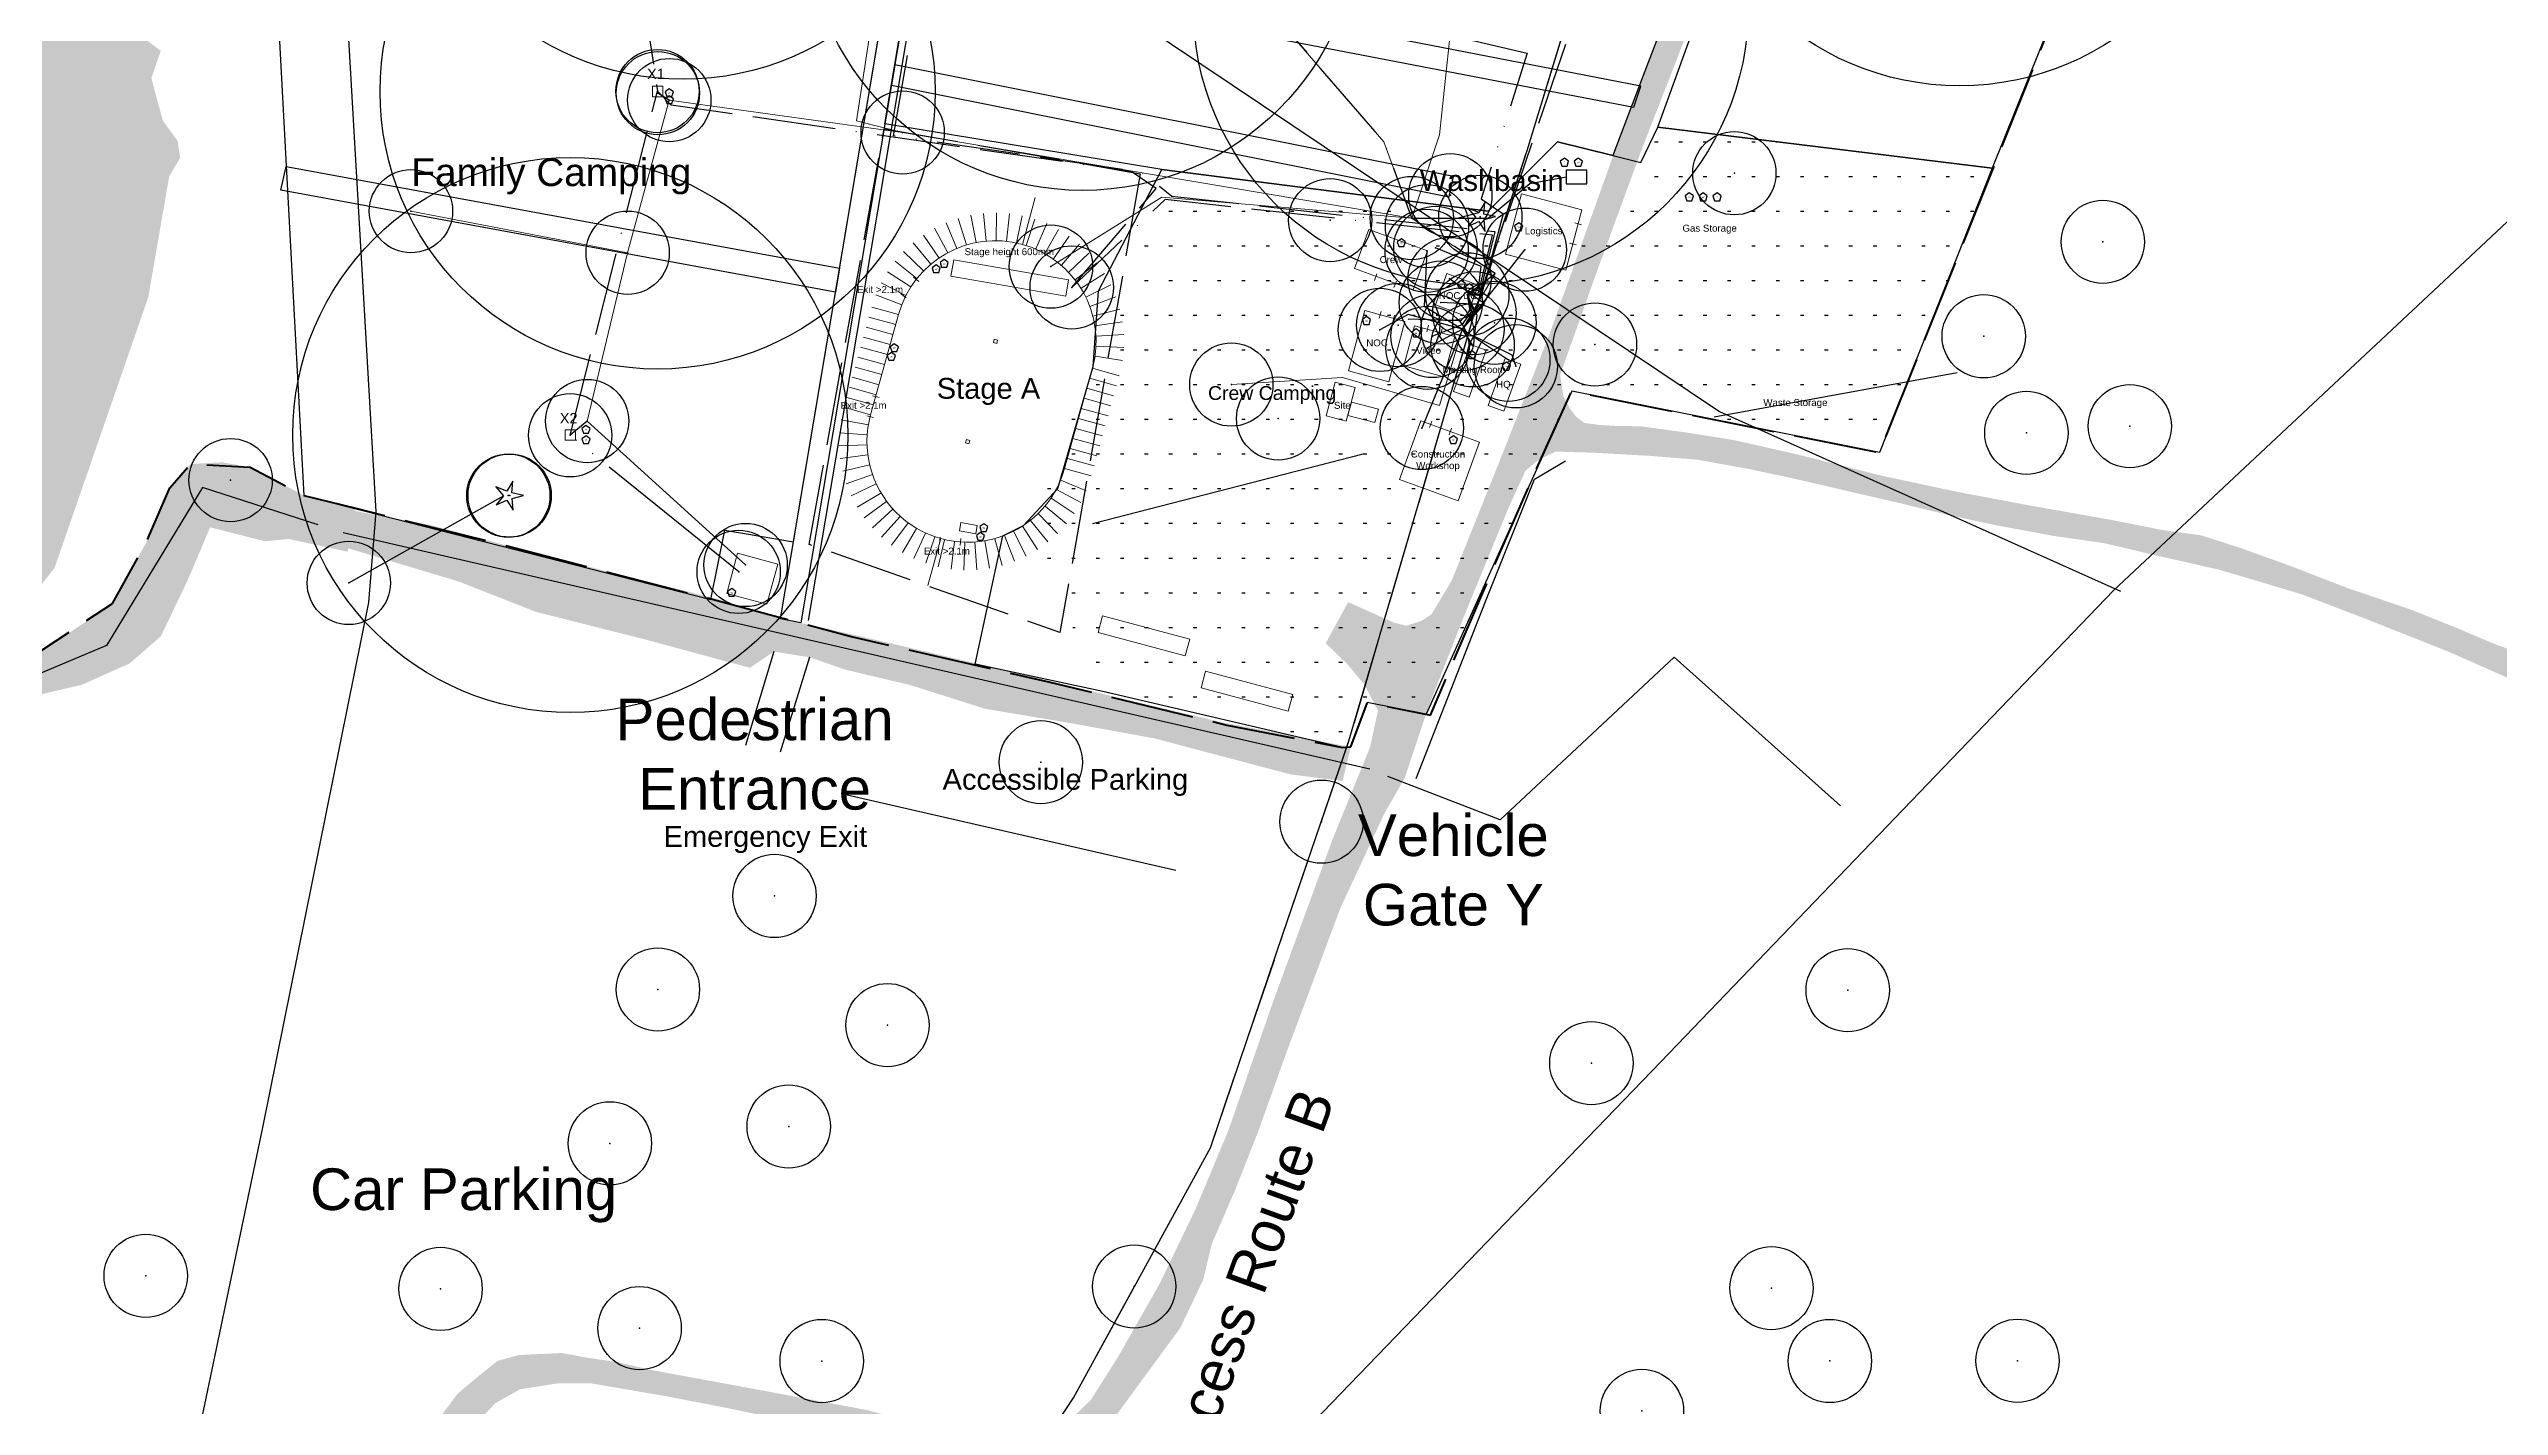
# Model space of a CAD drawing. Header units: metres. Extents: x 372109 to 376137, y 236217 to 239160.
# Drawn here: x 374037.6 to 374390.7, y 237822.8 to 238018.4 of the extents above; entities that cross this region are included whole.
import ezdxf

# ---------------------------------------------------------------- set-up
doc = ezdxf.new("R2010")
doc.units = ezdxf.units.M
doc.header["$MEASUREMENT"] = 0
doc.header["$PDMODE"] = 32
doc.header["$PDSIZE"] = 12
for name, pattern in [('ACAD_ISO02W100', [15, 12, -3]), ('ACAD_ISO05W100', [33, 24, -3, 0, -3, 0, -3]), ('ACAD_ISO11W100', [33, 12, -3, 12, -3, 0, -3])]:
    doc.linetypes.add(name, pattern=pattern)
for name, color, linetype, lineweight, true_color in [('Areas ... Backstage', 16, 'Continuous', 25, 0x800000), ('Areas ... Camping', 96, 'Continuous', 25, 0x008000), ('Fences', 18, 'Continuous', 25, 0x000000), ('Fire ... CO2 Extinguisher', 4, 'Continuous', 25, 0x00ffff), ('Fire ... Foam Extinguisher', 3, 'Continuous', 25, 0x00ff00), ('Fire ... Water Extinguisher', 1, 'Continuous', 25, 0xff0000), ('Labels', 18, 'Continuous', 25, 0x000000), ('Labels ... Access Routes', 18, 'Continuous', 25, 0x000000), ('Labels ... Gate Labels', 18, 'Continuous', 25, 0x000000), ('License ... Film', 6, 'ACAD_ISO02W100', 25, 0xff00ff), ('License ... Labels', 18, 'Continuous', 25, 0x000000), ('License ... License Boundary', 1, 'ACAD_ISO02W100', 50, 0xff0000), ('Lighting ... Festoon', 4, 'Continuous', 25, 0x00ffff), ('Natural ... Hedges', 96, 'Continuous', 25, 0x008000), ('Natural ... Tree Stumps', 56, 'Continuous', 25, 0x808000), ('Natural ... Trees', 96, 'Continuous', 25, 0x008000), ('Natural ... Water', 176, 'Continuous', 25, 0x000080), ('NOC ... Copper', 9, 'ACAD_ISO05W100', 25, 0xc0c0c0), ('NOC ... DK', 18, 'Continuous', 13, 0x000000), ('NOC ... DK Names', 18, 'Continuous', 25, 0x000000), ('NOC ... DK Radius', 216, 'Continuous', 25, 0x800080), ('NOC ... Fibre', 2, 'ACAD_ISO11W100', 25, 0xffff00), ('NOC ... Switch', 30, 'Continuous', 25, 0xff7f00), ('Paths ... Fire', 253, 'Continuous', 25, 0xa0a0a4), ('Paths ... Roads', 56, 'Continuous', 25, 0x808000), ('Paths ... Trackway', 9, 'Continuous', 25, 0xc0c0c0), ('Pedestrian Barrier', 6, 'Continuous', 25, 0xff00ff), ('Power ... 125-3', 1, 'Continuous', 18, 0xff0000), ('Power ... 32', 5, 'Continuous', 25, 0x0000ff), ('Power ... 32-3', 22, 'Continuous', 13, 0xb84904), ('Power ... 400-3', 1, 'Continuous', 25, 0xff0000), ('Power ... 63-3', 20, 'Continuous', 13, 0xfd5b07), ('Power ... Distro', 3, 'Continuous', 25, 0x00ff00), ('Power ... Generator', 4, 'Continuous', 25, 0x00ffff), ('Services ... Comms ... Ducts', 3, 'Continuous', 25, 0x00ff00), ('Services ... Comms ... Manholes', 3, 'Continuous', 25, 0x00ff00), ('Services ... Water Lines', 5, 'Continuous', 25, 0x0000ff), ('Services ... Water Points', 5, 'Continuous', 25, 0x0000ff), ('Structures', 18, 'Continuous', 18, 0x000000), ('Structures ... Exits', 18, 'Continuous', 5, 0x000000), ('Structures ... Guys & Poles', 253, 'Continuous', 9, 0xa0a0a4), ('Structures ... Internal', 9, 'Continuous', 5, 0xc0c0c0), ('Structures ... Vehicles', 253, 'Continuous', 25, 0xa0a0a4), ('Water ... Labels', 4, 'Continuous', 25, 0x00ffff), ('Water ... Pipes', 4, 'Continuous', 25, 0x00ffff), ('Water ... Points', 4, 'Continuous', 25, 0x00ffff)]:
    doc.layers.add(name, color=color, linetype=linetype, lineweight=lineweight, true_color=true_color)
doc.styles.add('textstyle100', font='Arial.ttf')
doc.styles.add('textstyle102', font='Arial.ttf')
doc.styles.add('textstyle103', font='Arial.ttf')
doc.styles.add('textstyle105', font='Arial.ttf')
doc.styles.add('textstyle118', font='Arial.ttf')
doc.styles.add('textstyle119', font='Arial.ttf')
doc.styles.add('textstyle12', font='Arial.ttf')
doc.styles.add('textstyle120', font='Arial.ttf')
doc.styles.add('textstyle121', font='Arial.ttf')
doc.styles.add('textstyle123', font='Arial.ttf')
doc.styles.add('textstyle126', font='Arial.ttf')
doc.styles.add('textstyle127', font='Arial.ttf')
doc.styles.add('textstyle128', font='Arial.ttf')
doc.styles.add('textstyle129', font='Arial.ttf')
doc.styles.add('textstyle13', font='Arial.ttf')
doc.styles.add('textstyle130', font='Arial.ttf')
doc.styles.add('textstyle131', font='Arial.ttf')
doc.styles.add('textstyle132', font='Arial.ttf')
doc.styles.add('textstyle133', font='Arial.ttf')
doc.styles.add('textstyle134', font='Arial.ttf')
doc.styles.add('textstyle136', font='Arial.ttf')
doc.styles.add('textstyle14', font='Arial.ttf')
doc.styles.add('textstyle153', font='Arial.ttf')
doc.styles.add('textstyle154', font='Arial.ttf')
doc.styles.add('textstyle169', font='Arial.ttf')
doc.styles.add('textstyle61', font='Arial.ttf')
doc.styles.add('textstyle86', font='Arial.ttf')
doc.styles.add('textstyle93', font='Arial.ttf')
doc.styles.add('textstyle94', font='Arial.ttf')
doc.styles.add('textstyle97', font='Arial.ttf')

# ---------------------------------------------------------------- blocks, each defined once
blk = doc.blocks.new('Fire Extinguisher - Water')
at = {"layer": 'Fire ... Water Extinguisher'}
for p, q in [((0, 0.62), (-0.59, 0.19)), ((-0.59, 0.19), (-0.37, -0.5)), ((0.59, 0.19), (0, 0.62)), ((0.37, -0.5), (0.59, 0.19)), ((-0.37, -0.5), (0.37, -0.5))]:
    blk.add_line(p, q, dxfattribs=at)
at = {"layer": 'Fire ... Water Extinguisher', "insert": (0, 0), "char_height": 0.05, "attachment_point": 5, "style": 'textstyle14'}
blk.add_mtext('\\H0.25;W', dxfattribs=at)
blk = doc.blocks.new('Single Cabin')
at = {"layer": 'Structures'}
for p, q in [((2.4, 7.2), (0, 7.2)), ((0, 7.2), (0, 0)), ((2.4, 0), (2.4, 7.2)), ((0, 0), (2.4, 0))]:
    blk.add_line(p, q, dxfattribs=at)
blk = doc.blocks.new('Clearspan 9x9')
at = {"layer": 'Structures'}
for p, q in [((4.5, 4.5), (-4.5, 4.5)), ((-4.5, 4.5), (-4.5, -4.5)), ((4.5, -4.5), (4.5, 4.5)), ((-4.5, -4.5), (4.5, -4.5))]:
    blk.add_line(p, q, dxfattribs=at)
blk = doc.blocks.new('Clearspan 6x6')
at = {"layer": 'Structures'}
for p, q in [((3, 3), (-3, 3)), ((-3, 3), (-3, -3)), ((3, -3), (3, 3)), ((-3, -3), (3, -3))]:
    blk.add_line(p, q, dxfattribs=at)
blk = doc.blocks.new('Clearspan 9x6')
at = {"layer": 'Structures'}
for p, q in [((4.5, 3), (-4.5, 3)), ((-4.5, 3), (-4.5, -3)), ((4.5, -3), (4.5, 3)), ((-4.5, -3), (4.5, -3))]:
    blk.add_line(p, q, dxfattribs=at)
blk = doc.blocks.new('Generator')
at = {"layer": 'Power ... Generator', "flags": 128}
blk.add_lwpolyline([(-1.5, -1), (1.5, -1), (1.5, 1), (-1.5, 1)], close=True, dxfattribs=at)
blk = doc.blocks.new('Cold Room 4.8x4.8')
at = {"layer": 'Structures'}
for p, q in [((2.4, 2.4), (-2.4, 2.4)), ((-2.4, 2.4), (-2.4, -2.4)), ((2.4, -2.4), (2.4, 2.4)), ((-2.4, -2.4), (2.4, -2.4))]:
    blk.add_line(p, q, dxfattribs=at)
blk = doc.blocks.new('Fire Extinguisher - Foam')
at = {"layer": 'Fire ... Foam Extinguisher'}
for p, q in [((-0.01, 0.63), (-0.6, 0.19)), ((-0.6, 0.19), (-0.37, -0.52)), ((0.6, 0.2), (-0.01, 0.63)), ((0.38, -0.51), (0.6, 0.2)), ((-0.37, -0.52), (0.38, -0.51))]:
    blk.add_line(p, q, dxfattribs=at)
at = {"layer": 'Fire ... Foam Extinguisher', "insert": (0, 0), "char_height": 1, "attachment_point": 5, "style": 'textstyle13'}
blk.add_mtext('\\H0.25;F', dxfattribs=at)
blk = doc.blocks.new('Fire Extinguisher - CO2')
at = {"layer": 'Fire ... CO2 Extinguisher'}
for p, q in [((0, 0.62), (-0.59, 0.19)), ((-0.59, 0.19), (-0.37, -0.5)), ((0.59, 0.19), (0, 0.62)), ((0.37, -0.5), (0.59, 0.19)), ((-0.37, -0.5), (0.37, -0.5))]:
    blk.add_line(p, q, dxfattribs=at)
at = {"layer": 'Fire ... CO2 Extinguisher', "insert": (0, 0), "char_height": 0.05, "attachment_point": 5, "style": 'textstyle12'}
blk.add_mtext('\\H0.25;C', dxfattribs=at)
blk = doc.blocks.new('40ft trailer')
at = {"layer": 'Structures'}
for p, q in [((13, 2.5), (0, 2.5)), ((0, 2.5), (0, 0)), ((0, 0), (13, 0)), ((13, 0), (13, 2.5))]:
    blk.add_line(p, q, dxfattribs=at)

msp = doc.modelspace()

# ---------------------------------------------------------------- hatches: boundary and pattern name
at = {"layer": 'Areas ... Backstage', "transparency": 33554687}
h = msp.add_hatch(dxfattribs=at)
h.set_pattern_fill('ACAD_ISO07W100', color=256, style=0, pattern_type=0)
h.set_pattern_definition([(0, (0, 0), (0, 5), [0.5, -3])])
h.paths.add_polyline_path([(374178.19, 237949.83), (374187.99, 237972.3), (374198.54, 237998.5), (374259.29, 237992.53), (374263.45, 237992.27), (374269.45, 238007.1), (374317.66, 238001.21), (374301.43, 237960.2), (374257.05, 237969.03), (374236.06, 237922.49), (374227.59, 237924.16), (374225.21, 237917.77), (374224.02, 237917.69), (374189.48, 237925.74)], flags=0)
at = {"layer": 'Natural ... Hedges', "transparency": 33554687}
for points in [[(374074.32, 237954.02), (374072.14, 237947.75), (374068.75, 237947.41), (374060.83, 237949.42), (374057.63, 237941.88), (374053.73, 237933.72), (374049.24, 237929.82), (374042.38, 237926.74), (374031.26, 237924.14), (374027.59, 237925.79), (374036.7, 237931.59), (374046.75, 237938.45), (374051.6, 237947.2), (374055.03, 237955.12), (374057.99, 237958.55), (374062.6, 237958.79), (374066.62, 237958.08)], [(374081.75, 237951.76), (374080.74, 237946.4), (374096.66, 237941.61), (374107.78, 237937.24), (374123.27, 237933.33), (374134.62, 237930.26), (374138.64, 237929.19), (374142.09, 237931.52), (374143.03, 237936.25), (374133.79, 237939.13), (374108.84, 237945.4), (374092.52, 237949.77)], [(374147.23, 237930.69), (374152.48, 237928.88), (374161.7, 237926.7), (374172.53, 237923.27), (374184.88, 237921.2), (374196.89, 237919.01), (374216.58, 237913.81), (374224.03, 237912.86), (374225.21, 237917.77), (374206.65, 237921.32), (374191.98, 237924.8), (374178.62, 237928.06), (374159.34, 237932.61), (374147.88, 237935.24)]]:
    msp.add_hatch(color=256, dxfattribs=at).paths.add_polyline_path(points, flags=0)
at = {"layer": 'Natural ... Water', "transparency": 33554687}
msp.add_hatch(color=256, dxfattribs=at).paths.add_polyline_path([(374057.21, 238077.69), (374059.71, 238076.09), (374060.41, 238060.99), (374057.61, 238043.19), (374054.21, 238033.19), (374055.21, 238032.59), (374054.81, 238031.19), (374053.91, 238031.59), (374053.01, 238030.59), (374051.61, 238026.29), (374052.71, 238025.59), (374052.81, 238024.19), (374050.81, 238023.79), (374051.61, 238019.69), (374053.71, 238018.09), (374052.36, 238014.19), (374054, 238008.05), (374056.16, 238005.09), (374056.51, 238002.69), (374054.93, 238000), (374051.92, 237982.61), (374038.42, 237943.61), (374035.62, 237940.01), (374030.82, 237936.91), (374026.42, 237935.21), (374024.42, 237935.51), (374020.22, 237937.21), (374014.42, 237942.41), (374009.42, 237950.31), (374004.32, 237962.71), (374003.12, 237967.51), (374002.22, 237979.91), (374002.65, 238000), (374003.94, 238008.87), (374009.31, 238024.49), (374014.01, 238035.49), (374036.88, 238073.57), (374039.08, 238076.15), (374043.3, 238078.37), (374050.15, 238078.61)], flags=0)
at = {"layer": 'Paths ... Roads', "transparency": 33554687}
for points in [[(374158.92, 238195.58), (374159.41, 238192.26), (374171.23, 238194.13), (374186.78, 238196.07), (374196.98, 238197.2), (374209.61, 238198.66), (374219.82, 238200.12), (374232.13, 238200.69), (374240.79, 238200.12), (374249.21, 238199.15), (374258.53, 238197.61), (374268.97, 238195.18), (374277.8, 238192.43), (374289.3, 238188.46), (374296.99, 238184.9), (374305.09, 238179.87), (374310.27, 238173.23), (374311.81, 238168.21), (374312.05, 238164.25), (374311.65, 238159.55), (374310.51, 238151.78), (374309.14, 238144.97), (374307.11, 238136.15), (374304.2, 238125.13), (374301.2, 238112.83), (374296.91, 238097.12), (374293.67, 238086.1), (374289.54, 238073.47), (374282.74, 238054.12), (374276.34, 238037.92), (374269.94, 238021.4), (374264.68, 238007.64), (374253.91, 237977.43), (374246.95, 237959.7), (374239.74, 237941.72), (374236.82, 237936.86), (374235.28, 237935.89), (374233.18, 237935.24), (374231.32, 237935.73), (374224.84, 237938.64), (374221.6, 237932.73), (374224.76, 237929.65), (374227.19, 237926.74), (374229.13, 237923.01), (374228, 237917.75), (374222.65, 237904.63), (374213.99, 237880.99), (374207.59, 237862.52), (374202.81, 237851.11), (374197.63, 237840.34), (374191.64, 237829.81), (374187.75, 237823.65), (374182.89, 237818.96), (374179.73, 237817.01), (374186.78, 237813.94), (374189.53, 237818.88), (374194.39, 237825.52), (374200.63, 237834.02), (374203.95, 237840.98), (374205.16, 237846.09), (374208.56, 237853.94), (374211.88, 237862.36), (374215.69, 237873.05), (374223.7, 237894.51), (374230.02, 237908.11), (374233.02, 237913.38), (374236.42, 237923.58), (374241.44, 237936.38), (374247.92, 237952.17), (374250.35, 237957.51), (374255.69, 237972.25), (374260.55, 237985.93), (374267.27, 238004.23), (374274.15, 238021.89), (374283.3, 238045.53), (374288.89, 238060.68), (374295.45, 238081.08), (374300.07, 238095.25), (374304.28, 238110.48), (374307.44, 238124.57), (374312.13, 238143.6), (374315.53, 238157.61), (374316.75, 238166.43), (374317.48, 238171.37), (374316.83, 238175.83), (374311.08, 238181.49), (374307.68, 238182.95), (374300.71, 238186.76), (374288.32, 238191.94), (374275.45, 238196.39), (374263.46, 238199.71), (374247.03, 238202.63), (374236.26, 238203.76), (374224.84, 238204.01), (374213.66, 238203.12), (374189.78, 238200.36), (374170.42, 238197.04)], [(374255.37, 237971.48), (374250.31, 237957.51), (374252.29, 237959.17), (374254.72, 237960.34), (374260.19, 237960.18), (374268.12, 237959.74), (374275.17, 237959.17), (374282.33, 237957.88), (374288.85, 237956.5), (374295.65, 237954.92), (374303.87, 237953.02), (374311.4, 237951.19), (374317.92, 237949.78), (374326.42, 237948.2), (374333.75, 237947.15), (374341.16, 237945.4), (374350.27, 237943.34), (374356.18, 237941.6), (374362.34, 237939.74), (374371.85, 237936.09), (374383.47, 237931.48), (374396.47, 237925.73), (374402.67, 237922.85), (374408.78, 237919.09), (374415.95, 237913.94), (374425.42, 237907.06), (374429.47, 237903.94), (374435.26, 237900.3), (374438.62, 237898.4), (374443.76, 237896.13), (374449.47, 237893.98), (374456.15, 237892), (374462.18, 237890.91), (374468.66, 237890.42), (374477.41, 237890.26), (374490.2, 237890.26), (374498.26, 237889.53), (374503.6, 237889.13), (374514.17, 237887.22), (374521.66, 237885.12), (374529.6, 237883.17), (374538.83, 237881.84), (374550.49, 237880.62), (374561.26, 237879.81), (374580.21, 237878.48), (374591.06, 237877.75), (374604.38, 237877.42), (374616.16, 237876.9), (374622.96, 237876.29), (374634.67, 237873.66), (374640.05, 237871.47), (374647.66, 237868.11), (374657.66, 237863.62), (374666.65, 237860.54), (374675.32, 237858.19), (374683.74, 237856.05), (374694.22, 237853.86), (374699.89, 237852.69), (374710.62, 237850.54), (374720.18, 237848.64), (374731.27, 237846.69), (374745.65, 237844.06), (374758.08, 237841.27), (374768.6, 237839.08), (374777.11, 237837.99), (374784.96, 237838.03), (374793.54, 237838.96), (374810.22, 237842.81), (374818.28, 237845.6), (374829.94, 237848.39), (374839.66, 237849.89), (374844.56, 237850.18), (374853.22, 237850.46), (374876.38, 237850.66), (374886.87, 237850.22), (374899.75, 237850.5), (374910.64, 237851.59), (374910.19, 237854.3), (374899.42, 237853.7), (374885.86, 237853.66), (374878.45, 237853.74), (374870.39, 237853.74), (374859.14, 237853.74), (374845.65, 237853.41), (374831.64, 237851.92), (374822.98, 237849.73), (374810.35, 237846.69), (374794.76, 237842.73), (374785.61, 237841.39), (374780.67, 237841.35), (374776.13, 237841.43), (374768.32, 237842.36), (374759.41, 237844.18), (374749.78, 237846.25), (374736.86, 237848.92), (374725.44, 237851.11), (374713.17, 237853.58), (374701.15, 237856.09), (374686.09, 237859.2), (374672.6, 237862.36), (374661.83, 237866.05), (374655.96, 237868.44), (374649.16, 237871.51), (374642.24, 237874.87), (374637.7, 237877.02), (374631.22, 237878.23), (374622.2, 237879.61), (374606.4, 237880.62), (374591.71, 237880.99), (374579.28, 237881.84), (374567.09, 237882.81), (374554.66, 237883.78), (374545.87, 237884.67), (374537.29, 237885.48), (374531.91, 237886.49), (374523.73, 237888.15), (374515.71, 237890.22), (374505.26, 237892.28), (374499.64, 237893.38), (374490.16, 237893.78), (374478.91, 237893.74), (374468.7, 237893.9), (374461.98, 237894.51), (374451.74, 237897.06), (374441.86, 237901.15), (374435.06, 237904.83), (374429.67, 237908.4), (374423.88, 237912.73), (374418.29, 237916.82), (374410.88, 237921.96), (374403.52, 237926.29), (374397.81, 237929.41), (374395.13, 237930.71), (374389.75, 237932.73), (374384.61, 237934.92), (374377.81, 237937.63), (374368.74, 237940.71), (374360.48, 237943.91), (374353.27, 237946.5), (374347.72, 237948.28), (374342.09, 237949.05), (374334.52, 237950.55), (374323.51, 237952.49), (374312.5, 237954.56), (374301.77, 237956.86), (374289.38, 237959.98), (374280.43, 237962), (374273.75, 237963.06), (374266.95, 237963.99), (374263.71, 237964.03), (374260.95, 237964.19), (374258.89, 237964.47), (374257.72, 237965.33), (374256.87, 237966.42), (374255.85, 237968.32)], [(374074.32, 237954.02), (374072.14, 237947.75), (374080.65, 237945.91), (374081.83, 237952.18)], [(374143.03, 237936.25), (374142.09, 237931.52), (374147.23, 237930.69), (374147.88, 237935.24)], [(374133.98, 237686.07), (374134.31, 237693.93), (374122.08, 237696.03), (374088.15, 237701.3), (374083.13, 237702.76), (374079.81, 237704.9), (374077.05, 237708.14), (374075.44, 237711.7), (374074.71, 237716.89), (374074.79, 237722.6), (374075.92, 237729.72), (374077.42, 237736.44), (374079.61, 237745.35), (374081.18, 237751.99), (374083.17, 237762.31), (374084.55, 237767.94), (374085.8, 237773.65), (374087.26, 237779.85), (374088.84, 237788.47), (374090.46, 237796.85), (374091.59, 237804.22), (374093.53, 237811.06), (374095.44, 237815.8), (374098.11, 237819.12), (374101.91, 237823.17), (374105.48, 237825.19), (374110.9, 237826.04), (374115.76, 237826.04), (374126.41, 237824.22), (374135.03, 237822.56), (374150.22, 237819.36), (374156.82, 237818.03), (374161.07, 237816.89), (374165.32, 237815.68), (374167.95, 237814.14), (374170.46, 237812.28), (374171.92, 237810.94), (374173.3, 237808.51), (374173.82, 237806.41), (374173.98, 237803.9), (374179.73, 237816.89), (374179.53, 237817.38), (374174.92, 237817.42), (374171.03, 237818.55), (374168.11, 237819.73), (374161.6, 237820.58), (374155.48, 237822.2), (374136.01, 237825.84), (374124.51, 237827.95), (374119.41, 237829.12), (374115.24, 237829.73), (374111.51, 237830.42), (374105.32, 237830.13), (374102.24, 237829.28), (374099.12, 237826.77), (374096.53, 237824.59), (374093.9, 237821.1), (374092.2, 237817.34), (374090.34, 237811.91), (374089.12, 237806.93), (374088.11, 237802.24), (374087.3, 237797.09), (374086.73, 237793.37), (374085.6, 237787.82), (374084.3, 237781.14), (374082.84, 237773.69), (374080.66, 237765.03), (374078.84, 237756.93), (374077.3, 237750.25), (374075.39, 237742.07), (374073.86, 237736.73), (374073.21, 237732.96), (374071.83, 237727.29), (374070.66, 237722.27), (374070.25, 237717.61), (374070.78, 237712.23), (374071.02, 237709.15), (374073.21, 237706.28), (374076.41, 237701.86), (374079.69, 237699.52), (374086.04, 237697.82), (374099.04, 237695.83), (374108.92, 237694.41), (374114.79, 237693.24), (374124.06, 237691.42), (374129.24, 237689.68), (374130.95, 237688.34)]]:
    msp.add_hatch(color=256, dxfattribs=at).paths.add_polyline_path(points, flags=0)

# ---------------------------------------------------------------- linework, layer by layer
at = {"layer": 'Areas ... Backstage', "flags": 128}
msp.add_lwpolyline([(374178.05, 237949.69), (374183, 237955), (374188.07, 237972.59), (374188.84, 237983.49), (374198, 238001), (374245, 237995), (374255, 238005), (374263, 238003), (374267, 238002), (374269.45, 238007.1), (374317.66, 238001.21), (374301.43, 237960.2), (374257.05, 237969.03), (374236.06, 237922.49), (374227.59, 237924.16), (374225.21, 237917.77), (374224.02, 237917.69), (374189.48, 237925.74), (374171.1, 237929.68), (374175.08, 237948.19)], close=True, dxfattribs=at)
at = {"layer": 'Areas ... Camping', "flags": 128}
for points in [[(374372.86, 238197.64), (374367.43, 238144.1), (374350.07, 238081.85), (374317.66, 238001.21), (374269.45, 238007.1), (374288.41, 238059.35), (374295.45, 238081.08), (374302.17, 238102.87), (374305.86, 238117.52), (374316.14, 238162.02), (374317.23, 238181.56), (374327.25, 238202.27), (374360, 238250), (374371.14, 238290.21), (374377.47, 238290.02), (374378.12, 238242.25)], [(374212.59, 238073.08), (374284, 238058), (374267.33, 238014.56), (374263, 238003), (374255, 238005), (374245, 237995), (374198, 238001), (374158.08, 238007.57), (374168.21, 238067.71), (374209, 238059)], [(374074.32, 237954.02), (374133, 237939), (374135, 237949), (374144.9, 237947.33), (374158.88, 238030.37), (374069.41, 238045.55)]]:
    msp.add_lwpolyline(points, close=True, dxfattribs=at)
at = {"layer": 'Fences'}
msp.add_lwpolyline([(374234.62, 237913.22), (374244.64, 237938.73), (374251.7, 237956.38), (374256.15, 237959)], dxfattribs=at)
at = {"layer": 'License ... Film', "flags": 128}
msp.add_lwpolyline([(374194.88, 238000.38), (374183.3, 237934.28), (374147.16, 237946.95), (374157.97, 238006.87)], close=True, dxfattribs=at)
at = {"layer": 'License ... License Boundary', "flags": 128}
msp.add_lwpolyline([(374191.54, 238455.62), (374198.75, 238453.27), (374202.8, 238449.22), (374203.12, 238443.96), (374200.05, 238438.7), (374197.29, 238434.97), (374188.63, 238427.04), (374181.74, 238422.91), (374180.21, 238402.42), (374174.78, 238385.58), (374166.44, 238370.51), (374158.59, 238361.36), (374160.04, 238344.92), (374159.4, 238330.75), (374153.65, 238324.52), (374151.86, 238310.35), (374135.83, 238290.91), (374130.81, 238274.72), (374130.62, 238258.86), (374133.42, 238247.48), (374130.92, 238230.28), (374131.05, 238216.12), (374127.88, 238208.87), (374119.34, 238199.9), (374107.1, 238191.12), (374103.14, 238189.29), (374096.6, 238192.89), (374092.31, 238179.02), (374099.96, 238175.6), (374102.16, 238169.42), (374103.22, 238162.44), (374102.04, 238157.71), (374099.06, 238152.99), (374096.6, 238144.11), (374094.35, 238138.79), (374082.05, 238119.57), (374075.08, 238110.94), (374070.35, 238101.48), (374066.8, 238091.9), (374058.99, 238087.76), (374051.37, 238086.85), (374042.95, 238084.5), (374025.7, 238072.44), (374011.13, 238061.1), (374003.27, 238042.07), (373997.6, 238031.79), (373997.93, 238021.74), (373998.74, 238015.27), (373990.72, 237997.77), (373993.96, 237987.17), (373994.44, 237967.33), (373997.28, 237951.78), (374006.51, 237936.07), (374018.01, 237930.32), (374027.59, 237925.79), (374046.75, 237938.45), (374051.6, 237947.2), (374055.03, 237955.12), (374057.99, 237958.55), (374066.62, 237958.08), (374074.32, 237954.02), (374081.83, 237952.18), (374100.44, 237947.57), (374134.45, 237938.74), (374153.4, 237933.64), (374181.66, 237927.16), (374207.33, 237920.93), (374224.02, 237917.69), (374225.21, 237917.77), (374227.59, 237924.16), (374236.72, 237922.36), (374242.88, 237936.88), (374251.71, 237957.29), (374257.05, 237969.03), (374301.43, 237960.2), (374350.07, 238081.85), (374367.43, 238144.1), (374373.26, 238201.59), (374378.12, 238242.25), (374377.47, 238290.02), (374377.95, 238296.18), (374399.01, 238291.64), (374409.21, 238288.24), (374430, 238410), (374415.05, 238418.16), (374382.22, 238433.54), (374364.22, 238444.46), (374191.87, 238462.99)], close=True, dxfattribs=at)
at = {"layer": 'Lighting ... Festoon', "flags": 128}
msp.add_lwpolyline([(374297, 238182), (374278, 238191), (374243, 238199), (374219, 238199), (374191, 238196), (374185.77, 238166.57), (374177, 238111), (374170, 238071), (374164, 238037), (374157, 237995), (374147, 237936)], dxfattribs=at)
at = {"layer": 'Natural ... Tree Stumps'}
msp.add_point((374280.49, 238000.46), dxfattribs=at)
at = {"layer": 'Natural ... Trees'}
for p in [(374239.56, 237997.28), (374222.25, 237993.7), (374333.6, 237990.57), (374245.91, 237978.9), (374316.43, 237976.96), (374214.74, 237965.11), (374322.58, 237963.04), (374337.48, 237964.01), (374063.78, 237956.23), (374180.55, 237915.58), (374142.17, 237896.3), (374125.36, 237882.81), (374296.83, 237882.71), (374158.45, 237877.68), (374259.89, 237872.2), (374118.44, 237860.64), (374144.21, 237863.07), (374051.55, 237841.54), (374094.04, 237839.66), (374285.85, 237839.77), (374122.72, 237834.01), (374148.97, 237829.26), (374294.26, 237829.27), (374321.3, 237829.3), (374267.17, 237822.07)]:
    msp.add_point(p, dxfattribs=at)
at = {"layer": 'Natural ... Water'}
for points in [[(374076.4, 237949.8), (374059.74, 237955.15), (374045.9, 237932.39), (374031.54, 237926.35)], [(374080, 237948.7), (374227.98, 237914.6)], [(374295.8, 237909.3), (374271.8, 237930.7), (374246.76, 237907.27), (374230.57, 237913.53)]]:
    msp.add_lwpolyline(points, dxfattribs=at)
at = {"layer": 'NOC ... Copper', "flags": 128}
for points in [[(374242.51, 238024.43), (374241.17, 238024.74), (374241, 238020), (374250.62, 238017.75), (374243.99, 237996.77), (374247.15, 237994.63), (374244, 237982.8), (374242, 237983)], [(374242, 237983), (374243.64, 237983.85), (374244, 237987), (374237.41, 237989.71)], [(374242, 237983), (374243.4, 237980), (374243, 237977), (374248.4, 237974.3), (374249, 237972.64)], [(374137, 237943), (374112.71, 237962.69)]]:
    msp.add_lwpolyline(points, dxfattribs=at)
at = {"layer": 'NOC ... DK', "flags": 128}
for points in [[(374124.57, 238011.49), (374126.07, 238011.49), (374126.07, 238012.99), (374124.57, 238012.99)], [(374111.99, 237961.97), (374113.49, 237961.97), (374113.49, 237963.47), (374111.99, 237963.47)]]:
    msp.add_lwpolyline(points, close=True, dxfattribs=at)
at = {"layer": 'NOC ... DK Radius'}
for centre in [(374129, 238054), (374312.96, 238053.06), (374186.58, 238037.99), (374242.51, 238024.43), (374125.32, 238012.24), (374112.74, 237962.72)]:
    msp.add_circle(centre, 40, dxfattribs=at)
at = {"layer": 'NOC ... Fibre', "flags": 128}
for points in [[(374338.23, 238302.56), (374338.84, 238302.36), (374339.44, 238302.56), (374337.01, 238284.26), (374333.69, 238248.21), (374243.03, 237980.29), (374242, 237983)], [(374242, 237983), (374243.03, 237980.29), (374247.38, 237993.7), (374251, 238005), (374263.29, 238045.08), (374277.55, 238091.96), (374285.14, 238116.87), (374295.71, 238145.95), (374294.6, 238146.6), (374293.88, 238146.81)], [(374242.1, 237983), (374243.8, 237983), (374246, 237992), (374224.9, 237994.29), (374199.43, 237997.1), (374195.08, 238000.59), (374159.32, 238005.86), (374174.54, 238093.81), (374197.8, 238088.79), (374201.31, 238086.35)], [(374129, 238054), (374126.38, 238054.31), (374123.01, 238054.76), (374120.74, 238042.26), (374125.3, 238012.3)], [(374242, 237983), (374246, 237986), (374234, 237994), (374230, 238005), (374211, 238027), (374181, 238035), (374182, 238039), (374186.58, 238037.99)], [(374112.71, 237962.69), (374125.3, 238012.3)], [(374185, 237984), (374197.17, 237998.25), (374193.56, 238000.71), (374127.25, 238010.27), (374125.3, 238012.3)], [(374242, 237983), (374243.6, 237983.2), (374245.65, 237991.51), (374198.44, 237996.65), (374185, 237984)], [(373773.48, 237163.92), (373768.72, 237163.3), (373767.37, 237162.2), (373765.37, 237161.22), (373770, 237165), (373783, 237185), (373801, 237197), (373804, 237204), (373811.65, 237208.16), (373845.46, 237230.29), (373877.72, 237245.24), (373963.67, 237256.5), (373992.85, 237275.04), (374070.27, 237325.1), (374121.62, 237358.18), (374126.64, 237365.15), (374127.37, 237382.21), (374128.77, 237453.8), (374148.25, 237576.33), (374151.41, 237592.13), (374153.28, 237635.46), (374152.29, 237711.93), (374161.84, 237755.27), (374168.52, 237786.56), (374174.41, 237807.42), (374185.25, 237823.94), (374205, 237860), (374215.44, 237890.77), (374224.95, 237918.67), (374243.03, 237980.29), (374242, 237983)], [(374242, 237983), (374242.39, 237980.62), (374241.09, 237979.17), (374233.51, 237979.41), (374232.05, 237978.58)], [(374242, 237983), (374242.59, 237980.59), (374241.2, 237978.62), (374237, 237977)]]:
    msp.add_lwpolyline(points, dxfattribs=at)
at = {"layer": 'NOC ... Switch'}
for p in [(374125.3, 238012.3), (374237.41, 237989.71), (374185, 237984), (374242, 237983), (374232.05, 237978.58), (374237, 237977), (374249, 237972.64), (374112.71, 237962.69), (374137, 237943)]:
    msp.add_point(p, dxfattribs=at)
at = {"layer": 'Paths ... Fire', "flags": 128}
for points in [[(374162.46, 238033.34), (374162, 238030), (374266, 238010), (374267, 238013)], [(374159.52, 238016.1), (374159.02, 238013.14), (374239.41, 237997.06), (374240, 238000)], [(374151.54, 237986.76), (374150.96, 237983.31), (374071, 237998), (374071.78, 238001.42), (374151.54, 237986.76)]]:
    msp.add_lwpolyline(points, close=True, dxfattribs=at)
at = {"layer": 'Paths ... Trackway', "flags": 128}
msp.add_lwpolyline([(374145.97, 237935.64), (374143.03, 237936.25), (374186.78, 238196.07), (374189.9, 238196.4), (374189.74, 238195.57)], close=True, dxfattribs=at)
at = {"layer": 'Pedestrian Barrier'}
for p, q in [((374188, 237950), (374227, 237960)), ((374142.09, 237931.52), (374138, 237918)), ((374147.23, 237930.69), (374143, 237917)), ((374152, 237911), (374200, 237900))]:
    msp.add_line(p, q, dxfattribs=at)
at = {"layer": 'Power ... 125-3'}
msp.add_line((374160.63, 238006.33), (374234, 237994), dxfattribs=at)
at = {"layer": 'Power ... 32'}
for p, q in [((374127, 238011), (374125.36, 238012)), ((374241.31, 237977.98), (374250.28, 237989.44)), ((374241.31, 237977.98), (374235.45, 237963.74)), ((374241.31, 237977.98), (374236.27, 237975.3)), ((374241.31, 237977.98), (374242.77, 237975.65)), ((374242.77, 237975.65), (374241.31, 237977.98)), ((374241.31, 237977.98), (374247.92, 237973.58)), ((374115.16, 237964.74), (374112.71, 237962.69)), ((374115.16, 237964.74), (374138, 237944))]:
    msp.add_line(p, q, dxfattribs=at)
at = {"layer": 'Power ... 32', "flags": 128}
for points in [[(374236.15, 237989.28), (374235.77, 237981.29), (374241.31, 237977.98)], [(374241.31, 237977.98), (374244.49, 237981.64), (374239.45, 237985.22)], [(374241.31, 237977.98), (374233.5, 237980.08), (374229.41, 237977.88)], [(374241.31, 237977.98), (374243.78, 237981.56), (374238.18, 237981.83)]]:
    msp.add_lwpolyline(points, dxfattribs=at)
at = {"layer": 'Power ... 32-3'}
msp.add_line((374089.77, 237994.99), (374121, 237989), dxfattribs=at)
at = {"layer": 'Power ... 400-3', "flags": 128}
msp.add_lwpolyline([(374234, 237994), (374245, 237994), (374251, 237999), (374256.25, 237999.92)], dxfattribs=at)
at = {"layer": 'Power ... 63-3'}
for p, q in [((374127, 238011), (374121, 237989)), ((374121, 237989), (374115.16, 237964.74))]:
    msp.add_line(p, q, dxfattribs=at)
at = {"layer": 'Power ... 63-3', "flags": 128}
for points in [[(374160.63, 238006.33), (374154, 238008), (374158.34, 238036.59), (374140, 238040)], [(374234, 237994), (374230, 238005), (374211, 238027)], [(374234, 237994), (374238, 238006), (374240, 238025)], [(374160.63, 238006.33), (374127, 238011)], [(374234, 237994), (374198, 237997), (374182, 237987)], [(374234, 237994), (374246, 237986), (374241.31, 237977.98)], [(374241.31, 237977.98), (374238, 237967), (374224, 237971), (374208, 237970)]]:
    msp.add_lwpolyline(points, dxfattribs=at)
at = {"layer": 'Power ... Distro'}
for p in [(374125.36, 238012), (374127, 238011), (374160.63, 238006.33), (374089.77, 237994.99), (374234, 237994), (374121, 237989), (374182, 237987), (374236.15, 237989.28), (374250.28, 237989.44), (374239.45, 237985.22), (374238.18, 237981.83), (374229.41, 237977.88), (374241.31, 237977.98), (374236.27, 237975.3), (374242.77, 237975.65), (374247.92, 237973.58), (374208, 237970), (374112.71, 237962.69), (374115.16, 237964.74), (374235.45, 237963.74), (374138, 237944)]:
    msp.add_point(p, dxfattribs=at)
at = {"layer": 'Services ... Comms ... Ducts'}
msp.add_lwpolyline([(374174.41, 237807.42), (374185.25, 237823.94), (374205, 237860), (374215.44, 237890.77), (374224.95, 237918.67), (374243.03, 237980.29), (374250.63, 238003.72), (374263.29, 238045.08), (374285.13, 238116.84), (374295.71, 238145.95), (374318.56, 238202.15), (374333.72, 238248.29), (374337.01, 238284.26), (374343.96, 238336.67), (374350.11, 238381.6), (374354.29, 238435.53), (374303.85, 238444.18), (374237.27, 238454.46)], dxfattribs=at)
at = {"layer": 'Services ... Comms ... Manholes'}
for p in [(374243.03, 237980.29), (374221, 237907), (374194, 237840)]:
    msp.add_point(p, dxfattribs=at)
at = {"layer": 'Services ... Water Lines'}
for points in [[(374816.52, 238371.98), (374689.76, 238246.28), (374621.29, 238196), (374515.92, 238110.96), (374469.39, 238086.89), (374445.32, 238047.31), (374419.11, 238018.96), (374335.14, 237940.33), (374269.88, 237872.4), (374182.97, 237782.28), (374119.05, 237726.12), (374074.92, 237687.87), (374030.79, 237649.1), (373954.31, 237585.18), (373860.44, 237506.29), (373834.76, 237485.43), (373777, 237410.81), (373700.51, 237308.38), (373684.47, 237289.93), (373673.23, 237281.37), (373660.66, 237269.07), (373608.78, 237243.93), (373579.36, 237229.22), (373509.83, 237205.95)], [(374135.56, 237659.66), (374078.6, 237681.32), (374031.26, 237684), (374053.19, 237790.17), (374068.44, 237862.91), (374083.68, 237938.6), (374084.75, 237951.7), (374079.4, 238044.77), (374078.33, 238103.6)], [(374078.87, 238103.6), (374090.63, 238091.3), (374159.9, 238045.57), (374278.37, 237966.14), (374336.14, 237940.2)], [(374277.57, 237965.34), (374312.61, 237971.76)]]:
    msp.add_lwpolyline(points, dxfattribs=at)
at = {"layer": 'Services ... Water Points'}
for p in [(374236.2, 237992.83), (374260.4, 237975.78), (374080.81, 237941.41)]:
    msp.add_point(p, dxfattribs=at)
at = {"layer": 'Structures', "flags": 128}
msp.add_lwpolyline([(374183.97, 237957.9), (374187.98, 237972.35, 1), (374160.03, 237980.1), (374156.02, 237965.65, 1)], format="xyb", close=True, dxfattribs=at)
for points in [[(374174.18, 237975.92), (374174.31, 237976.4), (374173.83, 237976.53), (374173.7, 237976.05)], [(374221.67, 237965.51), (374224.57, 237964.73), (374225.86, 237969.56), (374222.96, 237970.34)], [(374228.67, 237964.52), (374229.19, 237966.45), (374225.33, 237967.48), (374224.81, 237965.55)], [(374170.17, 237961.47), (374170.3, 237961.95), (374169.82, 237962.08), (374169.69, 237961.6)]]:
    msp.add_lwpolyline(points, close=True, dxfattribs=at)
at = {"layer": 'Structures ... Exits'}
for p, q in [((374258.47, 237993.03), (374257.5, 237993.29)), ((374257.69, 237990.13), (374256.72, 237990.39)), ((374228.62, 237985), (374228.97, 237985.94)), ((374160.34, 237983.13), (374161.12, 237982.51)), ((374162.19, 237985.49), (374162.97, 237984.87)), ((374231.44, 237983.97), (374231.78, 237984.91)), ((374229.58, 237980.52), (374229.32, 237979.55)), ((374231.51, 237980), (374231.26, 237979.03)), ((374236.43, 237978.55), (374236.18, 237977.58)), ((374238.37, 237978.03), (374238.11, 237977.06)), ((374156.29, 237968.39), (374157.25, 237968.12)), ((374155.49, 237965.5), (374156.45, 237965.23)), ((374236.91, 237964.73), (374236.57, 237963.79)), ((374239.73, 237963.7), (374239.39, 237962.76)), ((374165.95, 237947.01), (374166.02, 237948.01)), ((374168.94, 237946.8), (374169.01, 237947.8))]:
    msp.add_line(p, q, dxfattribs=at)
at = {"layer": 'Structures ... Guys & Poles'}
for p, q in [((374177.88, 237990.2), (374179.75, 237996.95)), ((374168.43, 237989.63), (374166.9, 237993.32)), ((374169.81, 237990.12), (374168.65, 237993.95)), ((374171.23, 237990.47), (374170.46, 237994.4)), ((374172.67, 237990.68), (374172.3, 237994.66)), ((374174.13, 237990.74), (374174.17, 237994.74)), ((374175.59, 237990.66), (374176.02, 237994.63)), ((374177.03, 237990.43), (374177.86, 237994.34)), ((374178.44, 237990.05), (374179.66, 237993.86)), ((374179.81, 237989.54), (374181.41, 237993.2)), ((374164.7, 237987.36), (374162.14, 237990.43)), ((374165.87, 237988.24), (374163.63, 237991.55)), ((374167.12, 237989), (374165.22, 237992.52)), ((374181.12, 237988.89), (374183.08, 237992.37)), ((374182.35, 237988.11), (374184.65, 237991.38)), ((374183.5, 237987.21), (374186.12, 237990.24)), ((374161.82, 237984.09), (374158.45, 237986.25)), ((374162.67, 237985.27), (374159.54, 237987.77)), ((374163.63, 237986.37), (374160.77, 237989.16)), ((374184.56, 237986.2), (374187.47, 237988.95)), ((374185.51, 237985.09), (374188.68, 237987.53)), ((374186.34, 237983.89), (374189.74, 237986)), ((374160.49, 237981.49), (374156.76, 237982.94)), ((374161.09, 237982.82), (374157.52, 237984.64)), ((374187.05, 237982.61), (374190.64, 237984.37)), ((374187.62, 237981.27), (374191.37, 237982.66)), ((374159.63, 237978.66), (374155.78, 237979.73)), ((374160.03, 237980.1), (374156.18, 237981.17)), ((374188.06, 237979.88), (374191.93, 237980.88)), ((374188.35, 237978.45), (374192.31, 237979.06)), ((374158.43, 237974.32), (374154.57, 237975.39)), ((374158.83, 237975.77), (374154.97, 237976.83)), ((374159.23, 237977.21), (374155.38, 237978.28)), ((374188.5, 237977), (374192.5, 237977.2)), ((374188.51, 237975.54), (374192.5, 237975.34)), ((374157.63, 237971.43), (374153.77, 237972.5)), ((374158.03, 237972.87), (374154.17, 237973.94)), ((374191.83, 237971.28), (374187.98, 237972.35)), ((374188.36, 237974.08), (374192.32, 237973.49)), ((374156.82, 237968.54), (374152.97, 237969.61)), ((374157.23, 237969.98), (374153.37, 237971.05)), ((374191.03, 237968.39), (374187.18, 237969.46)), ((374191.43, 237969.84), (374187.58, 237970.91)), ((374155.7, 237964.22), (374151.76, 237964.9)), ((374156.02, 237965.65), (374152.17, 237966.72)), ((374156.42, 237967.09), (374152.57, 237968.16)), ((374189.83, 237964.06), (374185.97, 237965.13)), ((374190.23, 237965.5), (374186.37, 237966.57)), ((374190.63, 237966.95), (374186.77, 237968.02)), ((374155.5, 237961.31), (374151.5, 237961.19)), ((374155.53, 237962.77), (374151.54, 237963.05)), ((374189.03, 237961.17), (374185.17, 237962.23)), ((374189.43, 237962.61), (374185.57, 237963.68)), ((374155.62, 237959.86), (374151.65, 237959.33)), ((374155.88, 237958.42), (374151.99, 237957.5)), ((374187.82, 237956.83), (374183.97, 237957.9)), ((374188.22, 237958.27), (374184.37, 237959.34)), ((374188.62, 237959.72), (374184.77, 237960.79)), ((374156.29, 237957.02), (374152.51, 237955.71)), ((374156.83, 237955.67), (374153.21, 237953.98)), ((374157.51, 237954.37), (374154.07, 237952.33)), ((374182.78, 237954.9), (374186.31, 237953.01)), ((374183.41, 237956.21), (374187.1, 237954.69)), ((374158.32, 237953.15), (374155.1, 237950.78)), ((374159.24, 237952.02), (374156.28, 237949.34)), ((374160.28, 237950.99), (374157.6, 237948.02)), ((374180.16, 237951.4), (374182.96, 237948.55)), ((374181.15, 237952.48), (374184.23, 237949.92)), ((374182.03, 237953.65), (374185.34, 237951.41)), ((374161.41, 237950.07), (374159.04, 237946.84)), ((374162.63, 237949.27), (374160.6, 237945.82)), ((374163.92, 237948.59), (374162.25, 237944.95)), ((374165.28, 237948.04), (374163.98, 237944.26)), ((374164.25, 237941.05), (374166.12, 237947.8)), ((374166.68, 237947.64), (374165.77, 237943.74)), ((374168.11, 237947.37), (374167.6, 237943.41)), ((374169.57, 237947.26), (374169.45, 237943.26)), ((374171.03, 237947.29), (374171.32, 237943.3)), ((374172.48, 237947.47), (374173.17, 237943.52)), ((374173.9, 237947.79), (374174.98, 237943.94)), ((374175.29, 237948.25), (374176.75, 237944.53)), ((374176.62, 237948.85), (374178.45, 237945.29)), ((374177.88, 237949.58), (374180.06, 237946.22)), ((374179.07, 237950.43), (374181.57, 237947.31))]:
    msp.add_line(p, q, dxfattribs=at)
at = {"layer": 'Structures ... Internal'}
for p, q in [((374168, 237988), (374167.58, 237985.64)), ((374184.54, 237985.08), (374168, 237988)), ((374167.58, 237985.64), (374184.13, 237982.72)), ((374184.13, 237982.72), (374184.54, 237985.08)), ((374169, 237950.11), (374168.8, 237948.93)), ((374168.8, 237948.93), (374171.16, 237948.51)), ((374171.37, 237949.7), (374169, 237950.11)), ((374171.16, 237948.51), (374171.37, 237949.7))]:
    msp.add_line(p, q, dxfattribs=at)
at = {"layer": 'Water ... Pipes'}
for p, q in [((374236.2, 237992.83), (374243.66, 237994.79)), ((374080.81, 237941.41), (374103.13, 237953.98))]:
    msp.add_line(p, q, dxfattribs=at)
at = {"layer": 'Water ... Points'}
for p, q in [((374243.66, 237994.79), (374242.08, 237995.42)), ((374242.08, 237995.42), (374243.21, 237994.15)), ((374243.21, 237994.15), (374242.12, 237992.83)), ((374242.12, 237992.83), (374243.69, 237993.52)), ((374244.52, 237996.26), (374243.66, 237994.79)), ((374243.69, 237993.52), (374244.6, 237992.08)), ((374244.41, 237994.56), (374244.52, 237996.26)), ((374246.08, 237994.2), (374244.41, 237994.56)), ((374244.43, 237993.77), (374246.08, 237994.2)), ((374244.6, 237992.08), (374244.43, 237993.77)), ((374103.58, 237954.62), (374102, 237955.25)), ((374102, 237955.25), (374103.13, 237953.98)), ((374104.44, 237956.09), (374103.58, 237954.62)), ((374104.33, 237954.39), (374104.44, 237956.09)), ((374106, 237954.03), (374104.33, 237954.39)), ((374103.13, 237953.98), (374102.05, 237952.66)), ((374102.05, 237952.66), (374103.61, 237953.35)), ((374103.61, 237953.35), (374104.52, 237951.91)), ((374104.35, 237953.6), (374106, 237954.03)), ((374104.52, 237951.91), (374104.35, 237953.6))]:
    msp.add_line(p, q, dxfattribs=at)
for p in [(374243.88, 237994.16), (374103.8, 237953.99), (374104, 237954)]:
    msp.add_point(p, dxfattribs=at)

# ---------------------------------------------------------------- block references
at = {"layer": 'Fire ... CO2 Extinguisher'}
for p in [(374241.14, 237984.38), (374242.31, 237983.91)]:
    msp.add_blockref('Fire Extinguisher - CO2', p, dxfattribs=at)
at = {"layer": 'Fire ... Foam Extinguisher'}
for p in [(374256, 238002), (374278, 237997)]:
    msp.add_blockref('Fire Extinguisher - Foam', p, dxfattribs=at)
at = {"layer": 'Fire ... Water Extinguisher'}
for p in [(374127, 238012), (374127, 238011), (374258, 238002), (374274, 237997), (374276, 237997), (374249.42, 237992.67), (374232.5, 237990.4), (374165.47, 237986.63), (374166.61, 237987.41), (374227.47, 237979.17), (374159.42, 237975.27), (374234.63, 237977.39), (374159, 237974), (374242.64, 237974.26), (374247.63, 237972.59), (374114.99, 237963.49), (374115, 237962), (374240, 237962), (374171.84, 237948.07), (374172.32, 237949.33), (374136, 237940)]:
    msp.add_blockref('Fire Extinguisher - Water', p, dxfattribs=at)
at = {"layer": 'Power ... Generator'}
msp.add_blockref('Generator', (374257.75, 237999.92), dxfattribs=at)
at = {"layer": 'Structures'}
for name, p, rotation in [('Clearspan 9x9', (374253, 237992), 345), ('Clearspan 9x6', (374231, 237988), 340.0000000000001), ('Cold Room 4.8x4.8', (374240.49, 237982.91), 340.0000000000001), ('Clearspan 9x6', (374228.96, 237975.54), 255), ('Clearspan 6x6', (374236.51, 237974.81), 345), ('Single Cabin', (374240, 237969), 340.0000000000001), ('Single Cabin', (374245, 237967), 340.0000000000001), ('Clearspan 9x9', (374238, 237959), 340.0000000000001), ('Clearspan 6x6', (374138.95, 237942.01), 345)]:
    msp.add_blockref(name, p, dxfattribs=dict(at, rotation=rotation))
at = {"layer": 'Structures ... Vehicles', "rotation": 345}
for p in [(374188.8, 237934.27), (374203.65, 237926.29)]:
    msp.add_blockref('40ft trailer', p, dxfattribs=at)

# ---------------------------------------------------------------- texts
at = {"layer": 'Labels', "attachment_point": 5}
for s, insert, char_height, style in [('Family Camping', (374110, 238000), 4, 'textstyle97'), ('Gas Storage', (374276.93, 237992.39), 1, 'textstyle121'), ('Logistics', (374253, 237992), 1, 'textstyle126'), ('Crew', (374231, 237988), 1, 'textstyle129'), ('NOC DC', (374240.66, 237982.81), 1, 'textstyle132'), ('NOC', (374229, 237976), 1, 'textstyle130'), ('Video', (374236.43, 237974.92), 1, 'textstyle134'), ('Meeting Room', (374243, 237972), 1, 'textstyle128'), ('Stage A', (374173, 237969), 3, 'textstyle61'), ('Crew Camping', (374213.88, 237968.48), 2, 'textstyle103'), ('HQ', (374247.21, 237969.9), 1, 'textstyle127'), ('Site', (374224, 237967), 1, 'textstyle131'), ('Waste Storage', (374289.29, 237967.25), 1, 'textstyle123'), ('Construction\\PWorkshop', (374237.78, 237959), 1, 'textstyle133'), ('Accessible Parking', (374184.08, 237912.65), 3, 'textstyle102'), ('Car Parking', (374097.36, 237853.12), 6, 'textstyle100')]:
    msp.add_mtext(s, dxfattribs=dict(at, insert=insert, char_height=char_height, style=style))
at = {"layer": 'Labels ... Access Routes', "insert": (374210, 237840), "char_height": 6, "attachment_point": 5, "rotation": 70, "style": 'textstyle86'}
msp.add_mtext('Access Route B', dxfattribs=at)
at = {"layer": 'Labels ... Gate Labels', "char_height": 6, "attachment_point": 5}
for s, insert, style in [('Pedestrian\\PEntrance', (374139.3, 237916.7), 'textstyle94'), ('Vehicle\\PGate Y', (374240, 237900), 'textstyle93')]:
    msp.add_mtext(s, dxfattribs=dict(at, insert=insert, style=style))
at = {"layer": 'License ... Labels'}
for s, insert, char_height, attachment_point, style in [('Stage height 600mm', (374176, 237989), 1, 5, 'textstyle105'), ('Emergency Exit', (374126.17, 237906.37), 3, 1, 'textstyle136')]:
    msp.add_mtext(s, dxfattribs=dict(at, insert=insert, char_height=char_height, attachment_point=attachment_point, style=style))
at = {"layer": 'NOC ... DK Names', "char_height": 1.5, "attachment_point": 5}
for s, insert, style in [('X1', (374125.08, 238014.78), 'textstyle153'), ('X2', (374112.5, 237965.15), 'textstyle154')]:
    msp.add_mtext(s, dxfattribs=dict(at, insert=insert, style=style))
at = {"layer": 'Structures ... Exits', "char_height": 1, "attachment_point": 5}
for insert, style in [((374157.37, 237983.7), 'textstyle118'), ((374155, 237967), 'textstyle119'), ((374167, 237946), 'textstyle120')]:
    msp.add_mtext('Exit >2.1m', dxfattribs=dict(at, insert=insert, style=style))
at = {"layer": 'Water ... Labels', "insert": (374245.53, 237999.38), "char_height": 3, "attachment_point": 5, "style": 'textstyle169'}
msp.add_mtext('Washbasin', dxfattribs=at)

doc.saveas('drawing.dxf')
